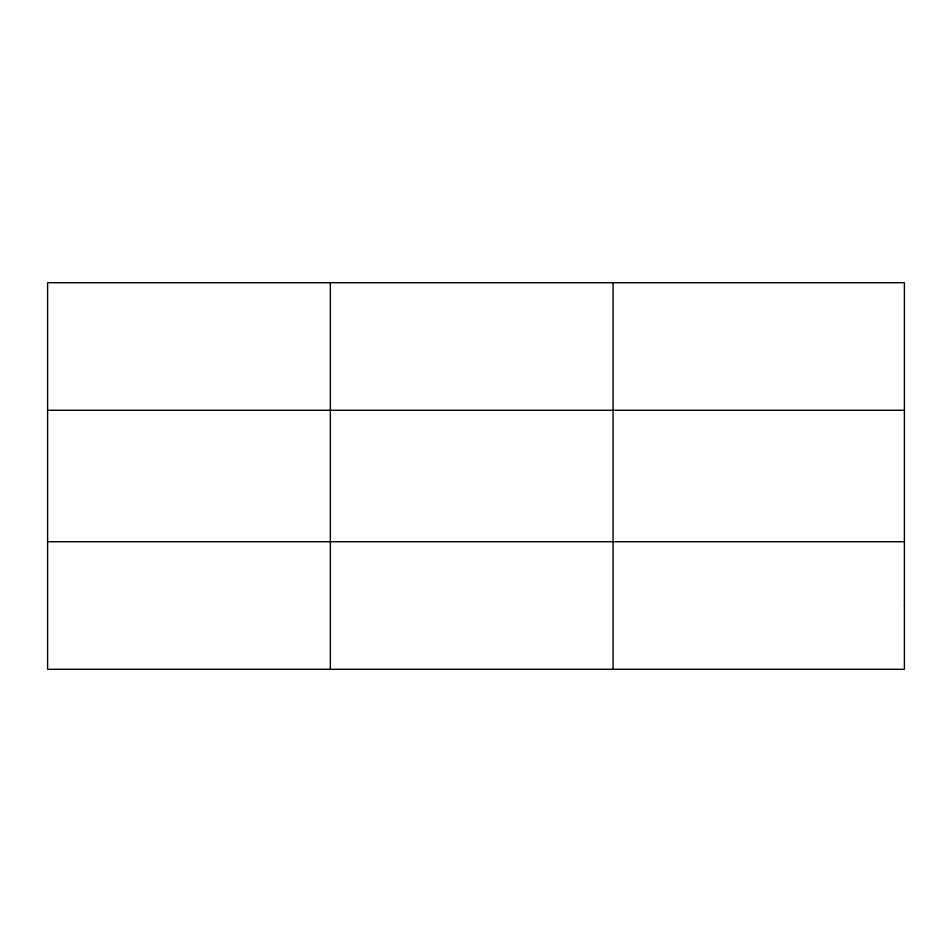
<?xml version="1.0" encoding="UTF-8"?>
<svg xmlns="http://www.w3.org/2000/svg" width="952" height="952" viewBox="0 0 952 952"><rect width="100%" height="100%" fill="white"/><g stroke="black" fill="none" stroke-linecap="round" stroke-linejoin="round"><path stroke-width="1.43" d="M330.344 282.708L330.344 669.292M613.088 282.708L613.088 669.292M47.6 410.276L904.4 410.276M47.6 541.724L904.4 541.724M904.4 605.508L904.4 669.292L47.6 669.292L47.6 282.708L904.4 282.708L904.4 605.508"/></g></svg>
